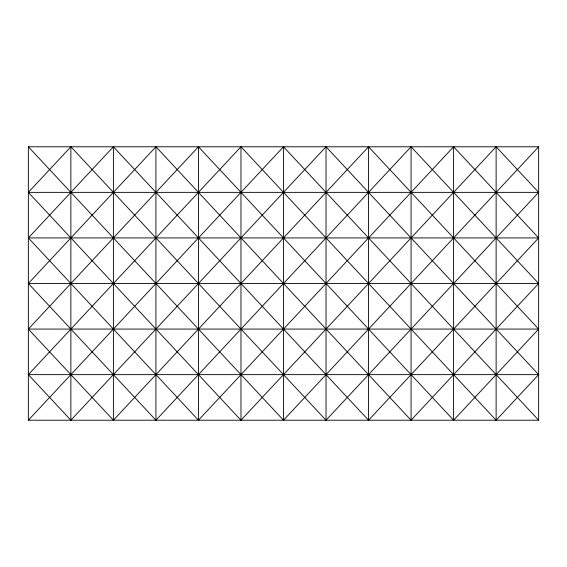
<?xml version="1.0" encoding="UTF-8"?>
<svg xmlns="http://www.w3.org/2000/svg" width="567" height="567" viewBox="0 0 567 567"><rect width="100%" height="100%" fill="white"/><g stroke="black" fill="none" stroke-linecap="round" stroke-linejoin="round"><path stroke-width="0.85" d="M28.35 192.362L70.875 146.789L326.025 420.211L538.65 192.362L496.125 146.789L240.975 420.211L28.35 192.362L538.65 192.362M28.35 237.927L113.4 146.789L368.55 420.211L538.65 237.927L453.6 146.789L198.45 420.211L28.35 237.927L538.65 237.927M28.35 283.5L155.925 146.789L411.075 420.211L538.65 283.5L411.075 146.789L155.925 420.211L28.35 283.5L538.65 283.5M28.35 329.073L198.45 146.789L453.6 420.211L538.65 329.073L368.55 146.789L113.4 420.211L28.35 329.073L538.65 329.073M28.35 374.638L240.975 146.789L496.125 420.211L538.65 374.638L326.025 146.789L70.875 420.211L28.35 374.638L538.65 374.638M28.35 420.211L283.5 146.789L538.65 420.211L28.35 420.211L28.35 146.789L538.65 146.789L538.65 420.211M28.35 146.789L283.5 420.211L538.65 146.789M496.125 146.789L496.125 420.211M453.6 146.789L453.6 420.211M411.075 146.789L411.075 420.211M368.55 146.789L368.55 420.211M326.025 146.789L326.025 420.211M283.5 146.789L283.5 420.211M240.975 146.789L240.975 420.211M198.45 146.789L198.45 420.211M155.925 146.789L155.925 420.211M113.4 146.789L113.4 420.211M70.875 146.789L70.875 420.211"/></g></svg>
